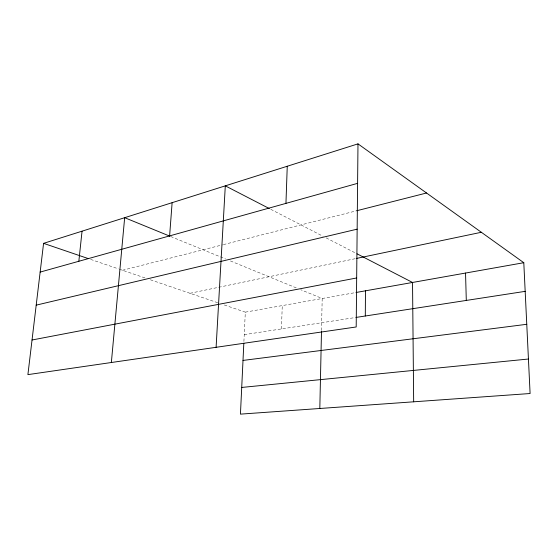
<?xml version="1.0" encoding="UTF-8"?>
<svg xmlns="http://www.w3.org/2000/svg" width="558" height="558" viewBox="0 0 558 558"><rect width="100%" height="100%" fill="white"/><g stroke="black" fill="none" stroke-linecap="round" stroke-linejoin="round"><path stroke-width="0.42" stroke-dasharray="2.79 2.09" d="M321.499 330.531L322.189 298.502L300.734 289.721M281.441 328.927L282.264 305.589M243.909 341.531L245.311 312.152L223.591 304.745M122.481 270.26L222.523 244.843M223.367 244.627L356.722 210.743M190.013 293.292L355.579 258.619M245.311 312.152L356.137 292.476M244.237 334.661L355.034 317.586M90.633 259.393L118.401 268.865M119.217 269.144L145.457 278.093M150.381 279.774L217.948 302.82M170.685 236.522L225.606 258.989M230.433 260.963L296.758 288.095M270.79 209.32L323.11 236.32M326.165 237.889L355.481 253.018"/><path stroke-width="0.84" d="M365.302 316.002L365.469 290.816M357.985 143.866L356.192 326.967L27.9 374.627L43.58 243.351L357.985 143.866L523.795 262.706L530.1 393.523L240.442 414.134L243.825 343.254M319.818 408.484L321.485 331.403M285.947 203.377L287.251 166.249M216.099 347.306L225.306 185.849L269.242 208.518M169.611 235.894L172.122 202.673M111.356 362.512L124.664 217.69L169.897 236.194M78.845 261.27L82.047 231.172M40.148 272.088L357.601 183.345M356.722 210.743L426.542 193.005M36.2 305.142L357.148 229.164M356.429 258.438L481.345 232.281M32.036 339.996L356.674 277.968M356.137 292.476L523.795 262.706M355.892 317.453L525.176 291.353M243.009 360.426L526.766 324.296M241.719 387.44L528.44 359.024M43.58 243.351L88.185 258.563M357.029 253.82L412.536 282.46L413.666 401.809M465.539 273.05L466.3 300.427"/></g></svg>
